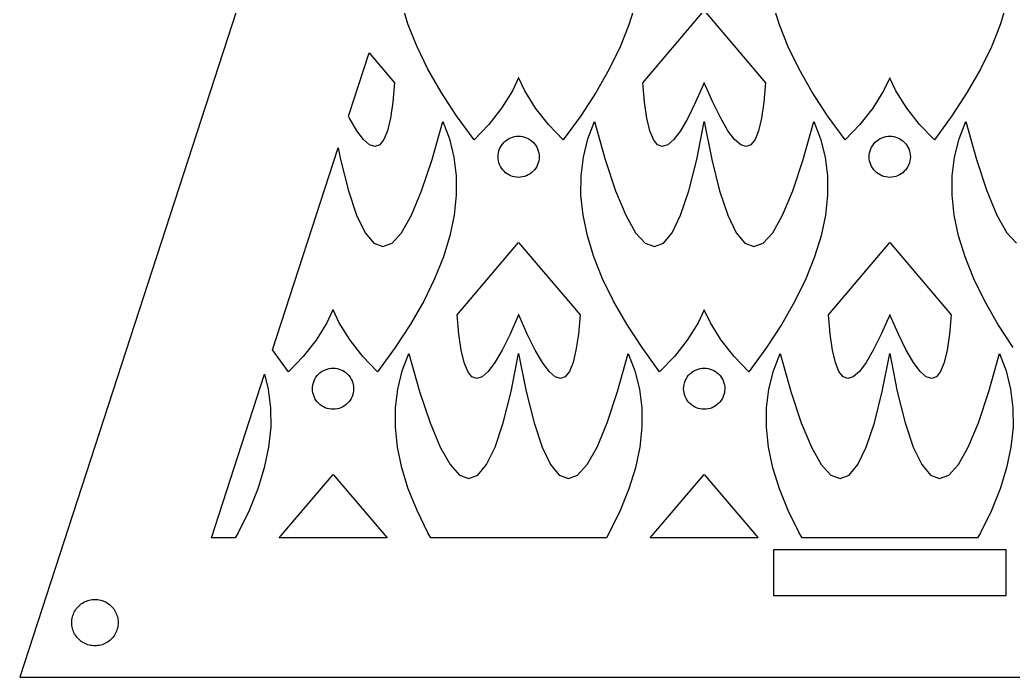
# Model space of a CAD drawing. Header units: metres. Extents: x -75 to 75, y 0 to 231.
# Drawn here: x -75 to 10.6, y 0 to 56.7 of the extents above; entities that cross this region are included whole.
import ezdxf

# ---------------------------------------------------------------- set-up
doc = ezdxf.new("R2010")
doc.units = ezdxf.units.M

msp = doc.modelspace()

# ---------------------------------------------------------------- linework, layer by layer
for p, q in [((0, 230.826), (-75, 0)), ((-41.51, 56.2378), (-42.0721, 58.0634)), ((-21.9269, 58.0627), (-22.489, 56.2372)), ((-21.2958, 51.2488), (-15.9998, 57.4744)), ((-15.9998, 57.4744), (-10.7043, 51.2494)), ((-9.5105, 56.2378), (-10.0726, 58.0634)), ((10.0726, 58.0627), (9.5105, 56.2372)), ((-40.7574, 54.3597), (-41.51, 56.2378)), ((-22.489, 56.2372), (-23.2416, 54.3591)), ((-8.75793, 54.3597), (-9.5105, 56.2378)), ((9.5105, 56.2372), (8.75793, 54.3591)), ((-39.8138, 52.4304), (-40.7574, 54.3597)), ((-23.2416, 54.3591), (-24.1852, 52.4304)), ((-7.81433, 52.4304), (-8.75793, 54.3597)), ((8.75793, 54.3591), (7.81433, 52.4304)), ((-46.6661, 48.3698), (-44.8941, 53.8235)), ((-44.8941, 53.8235), (-42.7045, 51.2494)), ((-38.681, 50.4486), (-39.8138, 52.4304)), ((-24.1852, 52.4304), (-25.3186, 50.448)), ((-6.68152, 50.4486), (-7.81433, 52.4304)), ((7.81433, 52.4304), (6.68091, 50.448)), ((-32.0038, 51.6675), (-32.5323, 50.5609)), ((-32.0001, 51.6742), (-32.0038, 51.6815)), ((-32.0038, 51.6815), (-32.0038, 51.6675)), ((-31.9952, 51.6852), (-32.0001, 51.6742)), ((-31.9952, 51.6638), (-31.9952, 51.6852)), ((-31.4667, 50.5609), (-31.9952, 51.6638)), ((-0.004272, 51.6675), (-0.532837, 50.5609)), ((-0.00061, 51.6742), (-0.004272, 51.6815)), ((-0.004272, 51.6815), (-0.004272, 51.6675)), ((0.004272, 51.6852), (-0.00061, 51.6742)), ((0.004272, 51.6638), (0.004272, 51.6852)), ((0.532837, 50.5609), (0.004272, 51.6638)), ((-42.7045, 51.2494), (-42.8522, 49.5685)), ((-32.5323, 50.5609), (-33.4631, 49.0637)), ((-30.5365, 49.0649), (-31.4667, 50.5609)), ((-21.1481, 49.5685), (-21.2958, 51.2488)), ((-16.004, 51.2488), (-16.7389, 49.5697)), ((-16.0004, 51.2585), (-16.004, 51.2671)), ((-16.004, 51.2671), (-16.004, 51.2488)), ((-15.9955, 51.2689), (-16.0004, 51.2585)), ((-15.9955, 51.2476), (-15.9955, 51.2689)), ((-15.2606, 49.5697), (-15.9955, 51.2476)), ((-10.7043, 51.2494), (-10.8521, 49.5685)), ((-0.532837, 50.5609), (-1.46362, 49.0637)), ((1.46301, 49.0649), (0.532837, 50.5609)), ((-37.3566, 48.4149), (-38.681, 50.4486)), ((-25.3186, 50.448), (-26.6431, 48.4143)), ((-5.35706, 48.4149), (-6.68152, 50.4486)), ((6.68091, 50.448), (5.35645, 48.4143)), ((-42.8522, 49.5685), (-43.0536, 48.1927)), ((-33.4631, 49.0637), (-34.5685, 47.6538)), ((-29.4305, 47.6544), (-30.5365, 49.0649)), ((-20.9467, 48.1934), (-21.1481, 49.5685)), ((-16.7389, 49.5697), (-17.4207, 48.194)), ((-14.5789, 48.194), (-15.2606, 49.5697)), ((-10.8521, 49.5685), (-11.0535, 48.1927)), ((-1.46362, 49.0637), (-2.56897, 47.6538)), ((2.56897, 47.6544), (1.46301, 49.0649)), ((-46.579, 48.194), (-46.6661, 48.3698)), ((-45.9509, 47.124), (-46.579, 48.194)), ((-43.0536, 48.1927), (-43.3081, 47.1222)), ((-35.8447, 46.333), (-37.3566, 48.4149)), ((-26.6431, 48.4143), (-28.1537, 46.333)), ((-20.6915, 47.1228), (-20.9467, 48.1934)), ((-17.4207, 48.194), (-18.0493, 47.1234)), ((-13.9508, 47.124), (-14.5789, 48.194)), ((-11.0535, 48.1927), (-11.308, 47.1222)), ((-3.84521, 46.333), (-5.35706, 48.4149)), ((5.35645, 48.4143), (3.84583, 46.333)), ((-45.3766, 46.3605), (-45.9509, 47.124)), ((-43.3081, 47.1222), (-43.6151, 46.3599)), ((-39.4647, 44.6252), (-38.5455, 47.9144)), ((-38.5455, 47.9144), (-37.97, 46.4111)), ((-34.5685, 47.6538), (-35.8447, 46.333)), ((-28.1537, 46.333), (-29.4305, 47.6544)), ((-26.0297, 46.4117), (-25.4541, 47.9144)), ((-25.4541, 47.9144), (-24.5349, 44.6252)), ((-20.3845, 46.3599), (-20.6915, 47.1228)), ((-18.0493, 47.1234), (-18.6237, 46.3599)), ((-16.6492, 44.6252), (-15.9998, 47.9047)), ((-15.9998, 47.9047), (-15.3503, 44.6259)), ((-13.3765, 46.3605), (-13.9508, 47.124)), ((-11.308, 47.1222), (-11.615, 46.3599)), ((-7.4646, 44.6252), (-6.54541, 47.9144)), ((-6.54541, 47.9144), (-5.96985, 46.4111)), ((-2.56897, 47.6538), (-3.84521, 46.333)), ((3.84583, 46.333), (2.56897, 47.6544)), ((5.96985, 46.4117), (6.54541, 47.9144)), ((6.54541, 47.9144), (7.4646, 44.6252)), ((-44.8553, 45.9027), (-45.3766, 46.3605)), ((-43.6151, 46.3599), (-43.9764, 45.9021)), ((-37.97, 46.4111), (-37.5812, 44.845)), ((-33.2532, 46.1267), (-33.1238, 46.2439)), ((-33.1238, 46.2439), (-32.9846, 46.347)), ((-32.9846, 46.347), (-32.8351, 46.4368)), ((-32.8351, 46.4368), (-32.6776, 46.5112)), ((-32.6776, 46.5112), (-32.514, 46.5704)), ((-32.514, 46.5704), (-32.3444, 46.6125)), ((-32.3444, 46.6125), (-32.1729, 46.6382)), ((-32.1729, 46.6382), (-31.9995, 46.6467)), ((-31.9995, 46.6467), (-31.8256, 46.6376)), ((-31.8256, 46.6376), (-31.6534, 46.6125)), ((-31.6534, 46.6125), (-31.485, 46.5704)), ((-31.485, 46.5704), (-31.3214, 46.5112)), ((-31.3214, 46.5112), (-31.1639, 46.4368)), ((-31.1639, 46.4368), (-31.0144, 46.347)), ((-31.0144, 46.347), (-30.8752, 46.2439)), ((-30.8752, 46.2439), (-30.7458, 46.1267)), ((-26.4185, 44.845), (-26.0297, 46.4117)), ((-20.0232, 45.9021), (-20.3845, 46.3599)), ((-18.6237, 46.3599), (-19.1443, 45.9027)), ((-12.8552, 45.9027), (-13.3765, 46.3605)), ((-11.615, 46.3599), (-11.9763, 45.9021)), ((-5.96985, 46.4111), (-5.58105, 44.845)), ((-1.25366, 46.1267), (-1.12427, 46.2439)), ((-1.12427, 46.2439), (-0.985107, 46.347)), ((-0.985107, 46.347), (-0.835571, 46.4368)), ((-0.835571, 46.4368), (-0.678101, 46.5112)), ((-0.678101, 46.5112), (-0.514526, 46.5704)), ((-0.514526, 46.5704), (-0.344849, 46.6125)), ((-0.344849, 46.6125), (-0.17334, 46.6382)), ((-0.17334, 46.6382), (0, 46.6467)), ((0, 46.6467), (0.17395, 46.6376)), ((0.17395, 46.6376), (0.346069, 46.6125)), ((0.346069, 46.6125), (0.514526, 46.5704)), ((0.514526, 46.5704), (0.678101, 46.5112)), ((0.678101, 46.5112), (0.835571, 46.4368)), ((0.835571, 46.4368), (0.985107, 46.347)), ((0.985107, 46.347), (1.12427, 46.2439)), ((1.12427, 46.2439), (1.25366, 46.1267)), ((5.58105, 44.845), (5.96985, 46.4117)), ((-53.2139, 28.2179), (-47.552, 45.6434)), ((-47.552, 45.6434), (-47.3505, 44.6259)), ((-44.3884, 45.7501), (-44.8553, 45.9027)), ((-43.9764, 45.9021), (-44.3884, 45.7501)), ((-33.7378, 45.2203), (-33.6957, 45.3882)), ((-33.6957, 45.3882), (-33.6371, 45.5518)), ((-33.6371, 45.5518), (-33.5626, 45.7092)), ((-33.5626, 45.7092), (-33.4735, 45.8582)), ((-33.4735, 45.8582), (-33.3698, 45.9985)), ((-33.3698, 45.9985), (-33.2532, 46.1267)), ((-30.7458, 46.1267), (-30.6293, 45.9985)), ((-30.6293, 45.9985), (-30.5255, 45.8582)), ((-30.5255, 45.8582), (-30.4364, 45.7092)), ((-30.4364, 45.7092), (-30.3619, 45.5518)), ((-30.3619, 45.5518), (-30.3033, 45.3882)), ((-30.3033, 45.3882), (-30.2606, 45.2191)), ((-19.6112, 45.7501), (-20.0232, 45.9021)), ((-19.1443, 45.9027), (-19.6112, 45.7501)), ((-12.3883, 45.7501), (-12.8552, 45.9027)), ((-11.9763, 45.9021), (-12.3883, 45.7501)), ((-1.73828, 45.2203), (-1.69617, 45.3882)), ((-1.69617, 45.3882), (-1.63757, 45.5518)), ((-1.63757, 45.5518), (-1.56311, 45.7092)), ((-1.56311, 45.7092), (-1.474, 45.8582)), ((-1.474, 45.8582), (-1.37024, 45.9985)), ((-1.37024, 45.9985), (-1.25366, 46.1267)), ((1.25366, 46.1267), (1.37024, 45.9985)), ((1.37024, 45.9985), (1.474, 45.8582)), ((1.474, 45.8582), (1.56311, 45.7092)), ((1.56311, 45.7092), (1.63757, 45.5518)), ((1.63757, 45.5518), (1.69617, 45.3882)), ((1.69617, 45.3882), (1.73889, 45.2191)), ((-47.3505, 44.6259), (-46.673, 41.9257)), ((-40.3632, 41.9244), (-39.4647, 44.6252)), ((-37.5812, 44.845), (-37.3822, 43.2269)), ((-33.772, 44.8737), (-33.7634, 45.0476)), ((-33.764, 44.6997), (-33.772, 44.8737)), ((-33.7384, 44.5282), (-33.764, 44.6997)), ((-33.7634, 45.0476), (-33.7378, 45.2203)), ((-30.2356, 44.6991), (-30.2612, 44.527)), ((-30.2606, 45.2191), (-30.235, 45.047)), ((-30.2271, 44.8737), (-30.2356, 44.6991)), ((-30.235, 45.047), (-30.2271, 44.8737)), ((-26.6174, 43.2281), (-26.4185, 44.845)), ((-24.5349, 44.6252), (-23.6365, 41.925)), ((-17.3267, 41.925), (-16.6492, 44.6252)), ((-15.3503, 44.6259), (-14.6729, 41.9257)), ((-8.36304, 41.9244), (-7.4646, 44.6252)), ((-5.58105, 44.845), (-5.38208, 43.2269)), ((-1.77246, 44.8737), (-1.76392, 45.0476)), ((-1.76453, 44.6997), (-1.77246, 44.8737)), ((-1.73889, 44.5282), (-1.76453, 44.6997)), ((-1.76392, 45.0476), (-1.73828, 45.2203)), ((1.76392, 44.6991), (1.73828, 44.527)), ((1.73889, 45.2191), (1.76453, 45.047)), ((1.77246, 44.8737), (1.76392, 44.6991)), ((1.76453, 45.047), (1.77246, 44.8737)), ((5.38208, 43.2281), (5.58105, 44.845)), ((7.4646, 44.6252), (8.36304, 41.925)), ((-33.6957, 44.3591), (-33.7384, 44.5282)), ((-33.6371, 44.1956), (-33.6957, 44.3591)), ((-33.5626, 44.0375), (-33.6371, 44.1956)), ((-33.4735, 43.8885), (-33.5626, 44.0375)), ((-33.3698, 43.7488), (-33.4735, 43.8885)), ((-33.2532, 43.62), (-33.3698, 43.7488)), ((-30.6293, 43.7488), (-30.7465, 43.6194)), ((-30.5261, 43.8879), (-30.6293, 43.7488)), ((-30.4364, 44.0375), (-30.5261, 43.8879)), ((-30.3619, 44.1949), (-30.4364, 44.0375)), ((-30.3033, 44.3591), (-30.3619, 44.1949)), ((-30.2612, 44.527), (-30.3033, 44.3591)), ((-1.69617, 44.3591), (-1.73889, 44.5282)), ((-1.63757, 44.1956), (-1.69617, 44.3591)), ((-1.56311, 44.0375), (-1.63757, 44.1956)), ((-1.474, 43.8885), (-1.56311, 44.0375)), ((-1.37024, 43.7488), (-1.474, 43.8885)), ((-1.25366, 43.62), (-1.37024, 43.7488)), ((1.37024, 43.7488), (1.25305, 43.6194)), ((1.47339, 43.8879), (1.37024, 43.7488)), ((1.56311, 44.0375), (1.47339, 43.8879)), ((1.63757, 44.1949), (1.56311, 44.0375)), ((1.69617, 44.3591), (1.63757, 44.1949)), ((1.73828, 44.527), (1.69617, 44.3591)), ((-37.3822, 43.2269), (-37.3737, 41.5564)), ((-33.1238, 43.5028), (-33.2532, 43.62)), ((-32.9846, 43.3997), (-33.1238, 43.5028)), ((-32.8351, 43.3099), (-32.9846, 43.3997)), ((-32.6776, 43.2355), (-32.8351, 43.3099)), ((-32.514, 43.1769), (-32.6776, 43.2355)), ((-32.3456, 43.1348), (-32.514, 43.1769)), ((-32.1735, 43.1097), (-32.3456, 43.1348)), ((-31.9995, 43.1006), (-32.1735, 43.1097)), ((-31.8262, 43.1091), (-31.9995, 43.1006)), ((-31.6547, 43.1348), (-31.8262, 43.1091)), ((-31.485, 43.1769), (-31.6547, 43.1348)), ((-31.3214, 43.2355), (-31.485, 43.1769)), ((-31.1639, 43.3099), (-31.3214, 43.2355)), ((-31.0144, 43.3997), (-31.1639, 43.3099)), ((-30.8752, 43.5028), (-31.0144, 43.3997)), ((-30.7465, 43.6194), (-30.8752, 43.5028)), ((-26.626, 41.5576), (-26.6174, 43.2281)), ((-5.38208, 43.2269), (-5.37354, 41.5564)), ((-1.12427, 43.5028), (-1.25366, 43.62)), ((-0.985107, 43.3997), (-1.12427, 43.5028)), ((-0.835571, 43.3099), (-0.985107, 43.3997)), ((-0.678101, 43.2355), (-0.835571, 43.3099)), ((-0.514526, 43.1769), (-0.678101, 43.2355)), ((-0.346069, 43.1348), (-0.514526, 43.1769)), ((-0.17395, 43.1097), (-0.346069, 43.1348)), ((0, 43.1006), (-0.17395, 43.1097)), ((0.17334, 43.1091), (0, 43.1006)), ((0.344849, 43.1348), (0.17334, 43.1091)), ((0.514526, 43.1769), (0.344849, 43.1348)), ((0.678101, 43.2355), (0.514526, 43.1769)), ((0.835571, 43.3099), (0.678101, 43.2355)), ((0.985107, 43.3997), (0.835571, 43.3099)), ((1.12427, 43.5028), (0.985107, 43.3997)), ((1.25305, 43.6194), (1.12427, 43.5028)), ((5.37354, 41.5576), (5.38208, 43.2281)), ((-46.673, 41.9257), (-45.9705, 39.826)), ((-41.2366, 39.8254), (-40.3632, 41.9244)), ((-37.3737, 41.5564), (-37.5555, 39.8364)), ((-26.4441, 39.8364), (-26.626, 41.5576)), ((-23.6365, 41.925), (-22.7631, 39.8254)), ((-18.0292, 39.8254), (-17.3267, 41.925)), ((-14.6729, 41.9257), (-13.9703, 39.826)), ((-9.23645, 39.8254), (-8.36304, 41.9244)), ((-5.37354, 41.5564), (-5.55542, 39.8364)), ((5.55542, 39.8364), (5.37354, 41.5576)), ((8.36304, 41.925), (9.23645, 39.8254)), ((-45.9705, 39.826), (-45.2441, 38.3246)), ((-42.0862, 38.3246), (-41.2366, 39.8254)), ((-37.5555, 39.8364), (-37.9272, 38.0627)), ((-26.0724, 38.0634), (-26.4441, 39.8364)), ((-22.7631, 39.8254), (-21.9135, 38.3246)), ((-18.7555, 38.3246), (-18.0292, 39.8254)), ((-13.9703, 39.826), (-13.244, 38.3246)), ((-10.0861, 38.3246), (-9.23645, 39.8254)), ((-5.55542, 39.8364), (-5.92712, 38.0627)), ((5.92712, 38.0634), (5.55542, 39.8364)), ((9.23645, 39.8254), (10.0861, 38.3246)), ((-45.2441, 38.3246), (-44.4916, 37.4243)), ((-42.9114, 37.4237), (-42.0862, 38.3246)), ((-37.9272, 38.0627), (-38.4894, 36.2372)), ((-25.5103, 36.2378), (-26.0724, 38.0634)), ((-21.9135, 38.3246), (-21.0883, 37.4237)), ((-19.5081, 37.4243), (-18.7555, 38.3246)), ((-13.244, 38.3246), (-12.4915, 37.4243)), ((-10.9113, 37.4237), (-10.0861, 38.3246)), ((-5.92712, 38.0627), (-6.48926, 36.2372)), ((6.48926, 36.2378), (5.92712, 38.0634)), ((10.0861, 38.3246), (10.9113, 37.4237)), ((-44.4916, 37.4243), (-43.714, 37.1228)), ((-43.714, 37.1228), (-42.9114, 37.4237)), ((-37.2955, 31.2488), (-31.9995, 37.4744)), ((-31.9995, 37.4744), (-26.7041, 31.2494)), ((-21.0883, 37.4237), (-20.2856, 37.1228)), ((-20.2856, 37.1228), (-19.5081, 37.4243)), ((-12.4915, 37.4243), (-11.7139, 37.1228)), ((-11.7139, 37.1228), (-10.9113, 37.4237)), ((-5.29602, 31.2488), (0, 37.4744)), ((0, 37.4744), (5.29541, 31.2494)), ((-38.4894, 36.2372), (-39.2419, 34.3591)), ((-24.7577, 34.3597), (-25.5103, 36.2378)), ((-6.48926, 36.2372), (-7.24182, 34.3591)), ((7.24182, 34.3597), (6.48926, 36.2378)), ((-39.2419, 34.3591), (-40.1855, 32.4304)), ((-23.8141, 32.4304), (-24.7577, 34.3597)), ((-7.24182, 34.3591), (-8.18542, 32.4304)), ((8.18542, 32.4304), (7.24182, 34.3597)), ((-47.9956, 31.6852), (-48.0005, 31.6742)), ((-47.9956, 31.6638), (-47.9956, 31.6852)), ((-40.1855, 32.4304), (-41.319, 30.448)), ((-22.6813, 30.4486), (-23.8141, 32.4304)), ((-15.9955, 31.6852), (-16.0004, 31.6742)), ((-15.9955, 31.6638), (-15.9955, 31.6852)), ((-8.18542, 32.4304), (-9.31885, 30.448)), ((9.31824, 30.4486), (8.18542, 32.4304)), ((-48.0042, 31.6675), (-48.5327, 30.5609)), ((-48.0005, 31.6742), (-48.0042, 31.6815)), ((-48.0042, 31.6815), (-48.0042, 31.6675)), ((-47.467, 30.5609), (-47.9956, 31.6638)), ((-37.1478, 29.5685), (-37.2955, 31.2488)), ((-32.0038, 31.2488), (-32.7386, 29.5697)), ((-32.0001, 31.2585), (-32.0038, 31.2671)), ((-32.0038, 31.2671), (-32.0038, 31.2488)), ((-31.9952, 31.2689), (-32.0001, 31.2585)), ((-31.9952, 31.2476), (-31.9952, 31.2689)), ((-31.2604, 29.5697), (-31.9952, 31.2476)), ((-26.7041, 31.2494), (-26.8518, 29.5685)), ((-16.004, 31.6675), (-16.5326, 30.5609)), ((-16.0004, 31.6742), (-16.004, 31.6815)), ((-16.004, 31.6815), (-16.004, 31.6675)), ((-15.4669, 30.5609), (-15.9955, 31.6638)), ((-5.14832, 29.5685), (-5.29602, 31.2488)), ((-0.004272, 31.2488), (-0.739136, 29.5697)), ((-0.00061, 31.2585), (-0.004272, 31.2671)), ((-0.004272, 31.2671), (-0.004272, 31.2488)), ((0.004272, 31.2689), (-0.00061, 31.2585)), ((0.004272, 31.2476), (0.004272, 31.2689)), ((0.739136, 29.5697), (0.004272, 31.2476)), ((5.29541, 31.2494), (5.14771, 29.5685)), ((-48.5327, 30.5609), (-49.4635, 29.0637)), ((-46.5369, 29.0649), (-47.467, 30.5609)), ((-41.319, 30.448), (-42.6434, 28.4143)), ((-21.3568, 28.4149), (-22.6813, 30.4486)), ((-16.5326, 30.5609), (-17.4634, 29.0637)), ((-14.5367, 29.0649), (-15.4669, 30.5609)), ((-9.31885, 30.448), (-10.6433, 28.4143)), ((10.6427, 28.4149), (9.31824, 30.4486)), ((-36.9464, 28.1934), (-37.1478, 29.5685)), ((-32.7386, 29.5697), (-33.4204, 28.194)), ((-30.5786, 28.194), (-31.2604, 29.5697)), ((-26.8518, 29.5685), (-27.0532, 28.1927)), ((-4.9469, 28.1934), (-5.14832, 29.5685)), ((-0.739136, 29.5697), (-1.4209, 28.194)), ((1.4209, 28.194), (0.739136, 29.5697)), ((5.14771, 29.5685), (4.94629, 28.1927)), ((-49.4635, 29.0637), (-50.5688, 27.6538)), ((-45.4309, 27.6544), (-46.5369, 29.0649)), ((-42.6434, 28.4143), (-44.1541, 26.333)), ((-19.845, 26.333), (-21.3568, 28.4149)), ((-17.4634, 29.0637), (-18.5687, 27.6538)), ((-13.4308, 27.6544), (-14.5367, 29.0649)), ((-10.6433, 28.4143), (-12.1539, 26.333)), ((-51.8451, 26.333), (-53.2139, 28.2179)), ((-50.5688, 27.6538), (-51.8451, 26.333)), ((-44.1541, 26.333), (-45.4309, 27.6544)), ((-42.0294, 26.4117), (-41.4539, 27.9144)), ((-41.4539, 27.9144), (-40.5347, 24.6252)), ((-36.6913, 27.1228), (-36.9464, 28.1934)), ((-33.4204, 28.194), (-34.0491, 27.1234)), ((-32.6489, 24.6252), (-31.9995, 27.9047)), ((-31.9995, 27.9047), (-31.3501, 24.6259)), ((-29.9506, 27.124), (-30.5786, 28.194)), ((-27.0532, 28.1927), (-27.3077, 27.1222)), ((-23.4644, 24.6252), (-22.5452, 27.9144)), ((-22.5452, 27.9144), (-21.9696, 26.4111)), ((-18.5687, 27.6538), (-19.845, 26.333)), ((-12.1539, 26.333), (-13.4308, 27.6544)), ((-10.0299, 26.4117), (-9.45435, 27.9144)), ((-9.45435, 27.9144), (-8.53516, 24.6252)), ((-4.69177, 27.1228), (-4.9469, 28.1934)), ((-1.4209, 28.194), (-2.04956, 27.1234)), ((-0.649414, 24.6252), (0, 27.9047)), ((0, 27.9047), (0.649414, 24.6259)), ((2.04895, 27.124), (1.4209, 28.194)), ((4.94629, 28.1927), (4.69177, 27.1222)), ((8.53516, 24.6252), (9.45435, 27.9144)), ((9.45435, 27.9144), (10.0299, 26.4111)), ((-48.678, 26.5112), (-48.5144, 26.5704)), ((-48.5144, 26.5704), (-48.3447, 26.6125)), ((-48.3447, 26.6125), (-48.1732, 26.6382)), ((-48.1732, 26.6382), (-47.9999, 26.6467)), ((-47.9999, 26.6467), (-47.8259, 26.6376)), ((-47.8259, 26.6376), (-47.6538, 26.6125)), ((-47.6538, 26.6125), (-47.4854, 26.5704)), ((-47.4854, 26.5704), (-47.3218, 26.5112)), ((-36.3843, 26.3599), (-36.6913, 27.1228)), ((-34.0491, 27.1234), (-34.6234, 26.3599)), ((-29.3762, 26.3605), (-29.9506, 27.124)), ((-27.3077, 27.1222), (-27.6147, 26.3599)), ((-16.6779, 26.5112), (-16.5143, 26.5704)), ((-16.5143, 26.5704), (-16.3446, 26.6125)), ((-16.3446, 26.6125), (-16.1731, 26.6382)), ((-16.1731, 26.6382), (-15.9998, 26.6467)), ((-15.9998, 26.6467), (-15.8258, 26.6376)), ((-15.8258, 26.6376), (-15.6537, 26.6125)), ((-15.6537, 26.6125), (-15.4852, 26.5704)), ((-15.4852, 26.5704), (-15.3217, 26.5112)), ((-4.38477, 26.3599), (-4.69177, 27.1228)), ((-2.04956, 27.1234), (-2.6239, 26.3599)), ((2.62329, 26.3605), (2.04895, 27.124)), ((4.69177, 27.1222), (4.38477, 26.3599)), ((-58.4834, 12), (-53.8966, 26.1167)), ((-53.8966, 26.1167), (-53.5809, 24.845)), ((-49.6375, 25.5518), (-49.563, 25.7092)), ((-49.563, 25.7092), (-49.4739, 25.8582)), ((-49.4739, 25.8582), (-49.3701, 25.9985)), ((-49.3701, 25.9985), (-49.2535, 26.1267)), ((-49.2535, 26.1267), (-49.1241, 26.2439)), ((-49.1241, 26.2439), (-48.985, 26.347)), ((-48.985, 26.347), (-48.8354, 26.4368)), ((-48.8354, 26.4368), (-48.678, 26.5112)), ((-47.3218, 26.5112), (-47.1643, 26.4368)), ((-47.1643, 26.4368), (-47.0148, 26.347)), ((-47.0148, 26.347), (-46.8756, 26.2439)), ((-46.8756, 26.2439), (-46.7462, 26.1267)), ((-46.7462, 26.1267), (-46.6296, 25.9985)), ((-46.6296, 25.9985), (-46.5259, 25.8582)), ((-46.5259, 25.8582), (-46.4368, 25.7092)), ((-46.4368, 25.7092), (-46.3623, 25.5518)), ((-42.4182, 24.845), (-42.0294, 26.4117)), ((-36.0229, 25.9021), (-36.3843, 26.3599)), ((-35.611, 25.7501), (-36.0229, 25.9021)), ((-35.144, 25.9027), (-35.611, 25.7501)), ((-34.6234, 26.3599), (-35.144, 25.9027)), ((-28.855, 25.9027), (-29.3762, 26.3605)), ((-28.3881, 25.7501), (-28.855, 25.9027)), ((-27.9761, 25.9021), (-28.3881, 25.7501)), ((-27.6147, 26.3599), (-27.9761, 25.9021)), ((-21.9696, 26.4111), (-21.5808, 24.845)), ((-17.6373, 25.5518), (-17.5629, 25.7092)), ((-17.5629, 25.7092), (-17.4738, 25.8582)), ((-17.4738, 25.8582), (-17.37, 25.9985)), ((-17.37, 25.9985), (-17.2534, 26.1267)), ((-17.2534, 26.1267), (-17.124, 26.2439)), ((-17.124, 26.2439), (-16.9849, 26.347)), ((-16.9849, 26.347), (-16.8353, 26.4368)), ((-16.8353, 26.4368), (-16.6779, 26.5112)), ((-15.3217, 26.5112), (-15.1642, 26.4368)), ((-15.1642, 26.4368), (-15.0146, 26.347)), ((-15.0146, 26.347), (-14.8755, 26.2439)), ((-14.8755, 26.2439), (-14.7461, 26.1267)), ((-14.7461, 26.1267), (-14.6295, 25.9985)), ((-14.6295, 25.9985), (-14.5258, 25.8582)), ((-14.5258, 25.8582), (-14.4366, 25.7092)), ((-14.4366, 25.7092), (-14.3622, 25.5518)), ((-10.4187, 24.845), (-10.0299, 26.4117)), ((-4.02344, 25.9021), (-4.38477, 26.3599)), ((-3.61145, 25.7501), (-4.02344, 25.9021)), ((-3.14453, 25.9027), (-3.61145, 25.7501)), ((-2.6239, 26.3599), (-3.14453, 25.9027)), ((3.14453, 25.9027), (2.62329, 26.3605)), ((3.61145, 25.7501), (3.14453, 25.9027)), ((4.02344, 25.9021), (3.61145, 25.7501)), ((4.38477, 26.3599), (4.02344, 25.9021)), ((10.0299, 26.4111), (10.4187, 24.845)), ((-53.5809, 24.845), (-53.382, 23.2269)), ((-49.7723, 24.8737), (-49.7638, 25.0476)), ((-49.7644, 24.6997), (-49.7723, 24.8737)), ((-49.7638, 25.0476), (-49.7382, 25.2203)), ((-49.7382, 25.2203), (-49.696, 25.3882)), ((-49.696, 25.3882), (-49.6375, 25.5518)), ((-46.3623, 25.5518), (-46.3037, 25.3882)), ((-46.3037, 25.3882), (-46.261, 25.2191)), ((-46.261, 25.2191), (-46.2354, 25.047)), ((-46.2274, 24.8737), (-46.236, 24.6991)), ((-46.2354, 25.047), (-46.2274, 24.8737)), ((-42.6172, 23.2281), (-42.4182, 24.845)), ((-21.5808, 24.845), (-21.3818, 23.2269)), ((-17.7722, 24.8737), (-17.7637, 25.0476)), ((-17.7643, 24.6997), (-17.7722, 24.8737)), ((-17.7637, 25.0476), (-17.738, 25.2203)), ((-17.738, 25.2203), (-17.6959, 25.3882)), ((-17.6959, 25.3882), (-17.6373, 25.5518)), ((-14.3622, 25.5518), (-14.3036, 25.3882)), ((-14.3036, 25.3882), (-14.2609, 25.2191)), ((-14.2609, 25.2191), (-14.2352, 25.047)), ((-14.2273, 24.8737), (-14.2358, 24.6991)), ((-14.2352, 25.047), (-14.2273, 24.8737)), ((-10.6177, 23.2281), (-10.4187, 24.845)), ((10.4187, 24.845), (10.6177, 23.2269)), ((-49.7388, 24.5282), (-49.7644, 24.6997)), ((-49.696, 24.3591), (-49.7388, 24.5282)), ((-49.6375, 24.1956), (-49.696, 24.3591)), ((-49.563, 24.0375), (-49.6375, 24.1956)), ((-49.4739, 23.8885), (-49.563, 24.0375)), ((-46.4368, 24.0375), (-46.5265, 23.8879)), ((-46.3623, 24.1949), (-46.4368, 24.0375)), ((-46.3037, 24.3591), (-46.3623, 24.1949)), ((-46.2616, 24.527), (-46.3037, 24.3591)), ((-46.236, 24.6991), (-46.2616, 24.527)), ((-40.5347, 24.6252), (-39.6362, 21.925)), ((-33.3264, 21.925), (-32.6489, 24.6252)), ((-31.3501, 24.6259), (-30.6726, 21.9257)), ((-24.3628, 21.9244), (-23.4644, 24.6252)), ((-17.7386, 24.5282), (-17.7643, 24.6997)), ((-17.6959, 24.3591), (-17.7386, 24.5282)), ((-17.6373, 24.1956), (-17.6959, 24.3591)), ((-17.5629, 24.0375), (-17.6373, 24.1956)), ((-17.4738, 23.8885), (-17.5629, 24.0375)), ((-14.4366, 24.0375), (-14.5264, 23.8879)), ((-14.3622, 24.1949), (-14.4366, 24.0375)), ((-14.3036, 24.3591), (-14.3622, 24.1949)), ((-14.2615, 24.527), (-14.3036, 24.3591)), ((-14.2358, 24.6991), (-14.2615, 24.527)), ((-8.53516, 24.6252), (-7.63672, 21.925)), ((-1.3269, 21.925), (-0.649414, 24.6252)), ((0.649414, 24.6259), (1.3269, 21.9257)), ((7.63672, 21.9244), (8.53516, 24.6252)), ((-53.382, 23.2269), (-53.3734, 21.5564)), ((-49.3701, 23.7488), (-49.4739, 23.8885)), ((-49.2535, 23.62), (-49.3701, 23.7488)), ((-49.1241, 23.5028), (-49.2535, 23.62)), ((-48.985, 23.3997), (-49.1241, 23.5028)), ((-48.8354, 23.3099), (-48.985, 23.3997)), ((-48.678, 23.2355), (-48.8354, 23.3099)), ((-48.5144, 23.1769), (-48.678, 23.2355)), ((-48.3459, 23.1348), (-48.5144, 23.1769)), ((-48.1738, 23.1097), (-48.3459, 23.1348)), ((-47.655, 23.1348), (-47.8265, 23.1091)), ((-47.4854, 23.1769), (-47.655, 23.1348)), ((-47.3218, 23.2355), (-47.4854, 23.1769)), ((-47.1643, 23.3099), (-47.3218, 23.2355)), ((-47.0148, 23.3997), (-47.1643, 23.3099)), ((-46.8756, 23.5028), (-47.0148, 23.3997)), ((-46.7468, 23.6194), (-46.8756, 23.5028)), ((-46.6296, 23.7488), (-46.7468, 23.6194)), ((-46.5265, 23.8879), (-46.6296, 23.7488)), ((-42.6257, 21.5576), (-42.6172, 23.2281)), ((-21.3818, 23.2269), (-21.3733, 21.5564)), ((-17.37, 23.7488), (-17.4738, 23.8885)), ((-17.2534, 23.62), (-17.37, 23.7488)), ((-17.124, 23.5028), (-17.2534, 23.62)), ((-16.9849, 23.3997), (-17.124, 23.5028)), ((-16.8353, 23.3099), (-16.9849, 23.3997)), ((-16.6779, 23.2355), (-16.8353, 23.3099)), ((-16.5143, 23.1769), (-16.6779, 23.2355)), ((-16.3458, 23.1348), (-16.5143, 23.1769)), ((-16.1737, 23.1097), (-16.3458, 23.1348)), ((-15.6549, 23.1348), (-15.8264, 23.1091)), ((-15.4852, 23.1769), (-15.6549, 23.1348)), ((-15.3217, 23.2355), (-15.4852, 23.1769)), ((-15.1642, 23.3099), (-15.3217, 23.2355)), ((-15.0146, 23.3997), (-15.1642, 23.3099)), ((-14.8755, 23.5028), (-15.0146, 23.3997)), ((-14.7467, 23.6194), (-14.8755, 23.5028)), ((-14.6295, 23.7488), (-14.7467, 23.6194)), ((-14.5264, 23.8879), (-14.6295, 23.7488)), ((-10.6262, 21.5576), (-10.6177, 23.2281)), ((10.6177, 23.2269), (10.6262, 21.5564)), ((-47.9999, 23.1006), (-48.1738, 23.1097)), ((-47.8265, 23.1091), (-47.9999, 23.1006)), ((-15.9998, 23.1006), (-16.1737, 23.1097)), ((-15.8264, 23.1091), (-15.9998, 23.1006)), ((-53.3734, 21.5564), (-53.5553, 19.8364)), ((-42.4438, 19.8364), (-42.6257, 21.5576)), ((-39.6362, 21.925), (-38.7628, 19.8254)), ((-34.0289, 19.8254), (-33.3264, 21.925)), ((-30.6726, 21.9257), (-29.9701, 19.826)), ((-25.2362, 19.8254), (-24.3628, 21.9244)), ((-21.3733, 21.5564), (-21.5552, 19.8364)), ((-10.4443, 19.8364), (-10.6262, 21.5576)), ((-7.63672, 21.925), (-6.76331, 19.8254)), ((-2.02942, 19.8254), (-1.3269, 21.925)), ((1.3269, 21.9257), (2.02942, 19.826)), ((6.76331, 19.8254), (7.63672, 21.9244)), ((10.6262, 21.5564), (10.4443, 19.8364)), ((-53.5553, 19.8364), (-53.927, 18.0627)), ((-42.0721, 18.0634), (-42.4438, 19.8364)), ((-38.7628, 19.8254), (-37.9132, 18.3246)), ((-34.7552, 18.3246), (-34.0289, 19.8254)), ((-29.9701, 19.826), (-29.2438, 18.3246)), ((-26.0858, 18.3246), (-25.2362, 19.8254)), ((-21.5552, 19.8364), (-21.9269, 18.0627)), ((-10.0726, 18.0634), (-10.4443, 19.8364)), ((-6.76331, 19.8254), (-5.9137, 18.3246)), ((-2.75574, 18.3246), (-2.02942, 19.8254)), ((2.02942, 19.826), (2.75574, 18.3246)), ((5.9137, 18.3246), (6.76331, 19.8254)), ((10.4443, 19.8364), (10.0726, 18.0627)), ((-53.927, 18.0627), (-54.4891, 16.2372)), ((-41.51, 16.2378), (-42.0721, 18.0634)), ((-37.9132, 18.3246), (-37.088, 17.4237)), ((-35.5078, 17.4243), (-34.7552, 18.3246)), ((-29.2438, 18.3246), (-28.4912, 17.4243)), ((-26.911, 17.4237), (-26.0858, 18.3246)), ((-21.9269, 18.0627), (-22.489, 16.2372)), ((-9.5105, 16.2378), (-10.0726, 18.0634)), ((-5.9137, 18.3246), (-5.0885, 17.4237)), ((-3.5083, 17.4243), (-2.75574, 18.3246)), ((2.75574, 18.3246), (3.5083, 17.4243)), ((5.0885, 17.4237), (5.9137, 18.3246)), ((10.0726, 18.0627), (9.5105, 16.2372)), ((-52.6568, 12), (-47.9999, 17.4744)), ((-47.9999, 17.4744), (-43.343, 12)), ((-37.088, 17.4237), (-36.2854, 17.1228)), ((-36.2854, 17.1228), (-35.5078, 17.4243)), ((-28.4912, 17.4243), (-27.7136, 17.1228)), ((-27.7136, 17.1228), (-26.911, 17.4237)), ((-20.6567, 12), (-15.9998, 17.4744)), ((-15.9998, 17.4744), (-11.3429, 12)), ((-5.0885, 17.4237), (-4.28589, 17.1228)), ((-4.28589, 17.1228), (-3.5083, 17.4243)), ((3.5083, 17.4243), (4.28589, 17.1228)), ((4.28589, 17.1228), (5.0885, 17.4237)), ((-54.4891, 16.2372), (-55.2417, 14.3591)), ((-40.7574, 14.3597), (-41.51, 16.2378)), ((-22.489, 16.2372), (-23.2416, 14.3591)), ((-8.75793, 14.3597), (-9.5105, 16.2378)), ((9.5105, 16.2372), (8.75793, 14.3591)), ((-55.2417, 14.3591), (-56.1853, 12.4304)), ((-39.8138, 12.4304), (-40.7574, 14.3597)), ((-23.2416, 14.3591), (-24.1852, 12.4304)), ((-7.81433, 12.4304), (-8.75793, 14.3597)), ((8.75793, 14.3591), (7.81433, 12.4304)), ((-56.4314, 12), (-58.4834, 12)), ((-56.1853, 12.4304), (-56.4314, 12)), ((-43.343, 12), (-52.6568, 12)), ((-39.5678, 12), (-39.8138, 12.4304)), ((-24.4313, 12), (-39.5678, 12)), ((-24.1852, 12.4304), (-24.4313, 12)), ((-11.3429, 12), (-20.6567, 12)), ((-7.5683, 12), (-7.81433, 12.4304)), ((7.56824, 12), (-7.5683, 12)), ((7.81433, 12.4304), (7.56824, 12)), ((-10, 7), (-10, 11)), ((-10, 11), (10, 11)), ((10, 11), (10, 7)), ((10, 7), (-10, 7)), ((-70.0689, 5.97713), (-69.9858, 6.07137)), ((-69.9858, 6.07137), (-69.897, 6.16022)), ((-69.897, 6.16022), (-69.8027, 6.2433)), ((-69.8027, 6.2433), (-69.7034, 6.32031)), ((-69.7034, 6.32031), (-69.5995, 6.39093)), ((-69.5995, 6.39093), (-69.4914, 6.4549)), ((-69.4914, 6.4549), (-69.3794, 6.51193)), ((-69.3794, 6.51193), (-69.2641, 6.56183)), ((-69.2641, 6.56183), (-69.1459, 6.60439)), ((-69.1459, 6.60439), (-69.0252, 6.63943)), ((-69.0252, 6.63943), (-68.9026, 6.66685)), ((-68.9026, 6.66685), (-68.7785, 6.68651)), ((-68.7785, 6.68651), (-68.6534, 6.69833)), ((-68.6534, 6.69833), (-68.5279, 6.70227)), ((-68.5279, 6.70227), (-68.4023, 6.69833)), ((-68.4023, 6.69833), (-68.2772, 6.68651)), ((-68.2772, 6.68651), (-68.1531, 6.66685)), ((-68.1531, 6.66685), (-68.0305, 6.63943)), ((-68.0305, 6.63943), (-67.9098, 6.60439)), ((-67.9098, 6.60439), (-67.7916, 6.56183)), ((-67.7916, 6.56183), (-67.6763, 6.51193)), ((-67.6763, 6.51193), (-67.5643, 6.4549)), ((-67.5643, 6.4549), (-67.4562, 6.39093)), ((-67.4562, 6.39093), (-67.3523, 6.32031)), ((-67.3523, 6.32031), (-67.253, 6.2433)), ((-67.253, 6.2433), (-67.1588, 6.16022)), ((-67.1588, 6.16022), (-67.0699, 6.07137)), ((-67.0699, 6.07137), (-66.9868, 5.97713)), ((-70.4924, 5.07704), (-70.465, 5.19966)), ((-70.465, 5.19966), (-70.43, 5.32031)), ((-70.43, 5.32031), (-70.3874, 5.43852)), ((-70.3874, 5.43852), (-70.3375, 5.55383)), ((-70.3375, 5.55383), (-70.2805, 5.66579)), ((-70.2805, 5.66579), (-70.2165, 5.77393)), ((-70.2165, 5.77393), (-70.1459, 5.87784)), ((-70.1459, 5.87784), (-70.0689, 5.97713)), ((-66.9868, 5.97713), (-66.9098, 5.87784)), ((-66.9098, 5.87784), (-66.8392, 5.77393)), ((-66.8392, 5.77393), (-66.7752, 5.66579)), ((-66.7752, 5.66579), (-66.7182, 5.55383)), ((-66.7182, 5.55383), (-66.6683, 5.43852)), ((-66.6683, 5.43852), (-66.6257, 5.32031)), ((-66.6257, 5.32031), (-66.5907, 5.19966)), ((-66.5907, 5.19966), (-66.5633, 5.07704)), ((-70.5279, 4.70227), (-70.5239, 4.82785)), ((-70.5239, 4.57669), (-70.5279, 4.70227)), ((-70.5239, 4.82785), (-70.5121, 4.95294)), ((-70.5121, 4.45161), (-70.5239, 4.57669)), ((-70.5121, 4.95294), (-70.4924, 5.07704)), ((-70.4924, 4.32751), (-70.5121, 4.45161)), ((-70.465, 4.2049), (-70.4924, 4.32751)), ((-66.5633, 4.32751), (-66.5907, 4.2049)), ((-66.5633, 5.07704), (-66.5436, 4.95294)), ((-66.5436, 4.45161), (-66.5633, 4.32751)), ((-66.5436, 4.95294), (-66.5318, 4.82785)), ((-66.5318, 4.57669), (-66.5436, 4.45161)), ((-66.5318, 4.82785), (-66.5279, 4.70227)), ((-66.5279, 4.70227), (-66.5318, 4.57669)), ((-70.43, 4.08424), (-70.465, 4.2049)), ((-70.3874, 3.96602), (-70.43, 4.08424)), ((-70.3375, 3.85072), (-70.3874, 3.96602)), ((-70.2805, 3.73877), (-70.3375, 3.85072)), ((-70.2165, 3.63062), (-70.2805, 3.73877)), ((-70.1459, 3.5267), (-70.2165, 3.63062)), ((-70.0689, 3.42743), (-70.1459, 3.5267)), ((-69.9858, 3.33318), (-70.0689, 3.42743)), ((-66.9868, 3.42743), (-67.0699, 3.33318)), ((-66.9098, 3.5267), (-66.9868, 3.42743)), ((-66.8392, 3.63062), (-66.9098, 3.5267)), ((-66.7752, 3.73877), (-66.8392, 3.63062)), ((-66.7182, 3.85072), (-66.7752, 3.73877)), ((-66.6683, 3.96602), (-66.7182, 3.85072)), ((-66.6257, 4.08424), (-66.6683, 3.96602)), ((-66.5907, 4.2049), (-66.6257, 4.08424)), ((-69.897, 3.24434), (-69.9858, 3.33318)), ((-69.8027, 3.16125), (-69.897, 3.24434)), ((-69.7034, 3.08424), (-69.8027, 3.16125)), ((-69.5995, 3.01363), (-69.7034, 3.08424)), ((-69.4914, 2.94966), (-69.5995, 3.01363)), ((-69.3794, 2.89262), (-69.4914, 2.94966)), ((-69.2641, 2.84273), (-69.3794, 2.89262)), ((-69.1459, 2.80016), (-69.2641, 2.84273)), ((-69.0252, 2.76511), (-69.1459, 2.80016)), ((-68.9026, 2.7377), (-69.0252, 2.76511)), ((-68.7785, 2.71805), (-68.9026, 2.7377)), ((-68.6534, 2.70622), (-68.7785, 2.71805)), ((-68.5279, 2.70227), (-68.6534, 2.70622)), ((-68.4023, 2.70622), (-68.5279, 2.70227)), ((-68.2772, 2.71805), (-68.4023, 2.70622)), ((-68.1531, 2.7377), (-68.2772, 2.71805)), ((-68.0305, 2.76511), (-68.1531, 2.7377)), ((-67.9098, 2.80016), (-68.0305, 2.76511)), ((-67.7916, 2.84273), (-67.9098, 2.80016)), ((-67.6763, 2.89262), (-67.7916, 2.84273)), ((-67.5643, 2.94966), (-67.6763, 2.89262)), ((-67.4562, 3.01363), (-67.5643, 2.94966)), ((-67.3523, 3.08424), (-67.4562, 3.01363)), ((-67.253, 3.16125), (-67.3523, 3.08424)), ((-67.1588, 3.24434), (-67.253, 3.16125)), ((-67.0699, 3.33318), (-67.1588, 3.24434)), ((-75, 0), (75, 0))]:
    msp.add_line(p, q)

doc.saveas('drawing.dxf')
